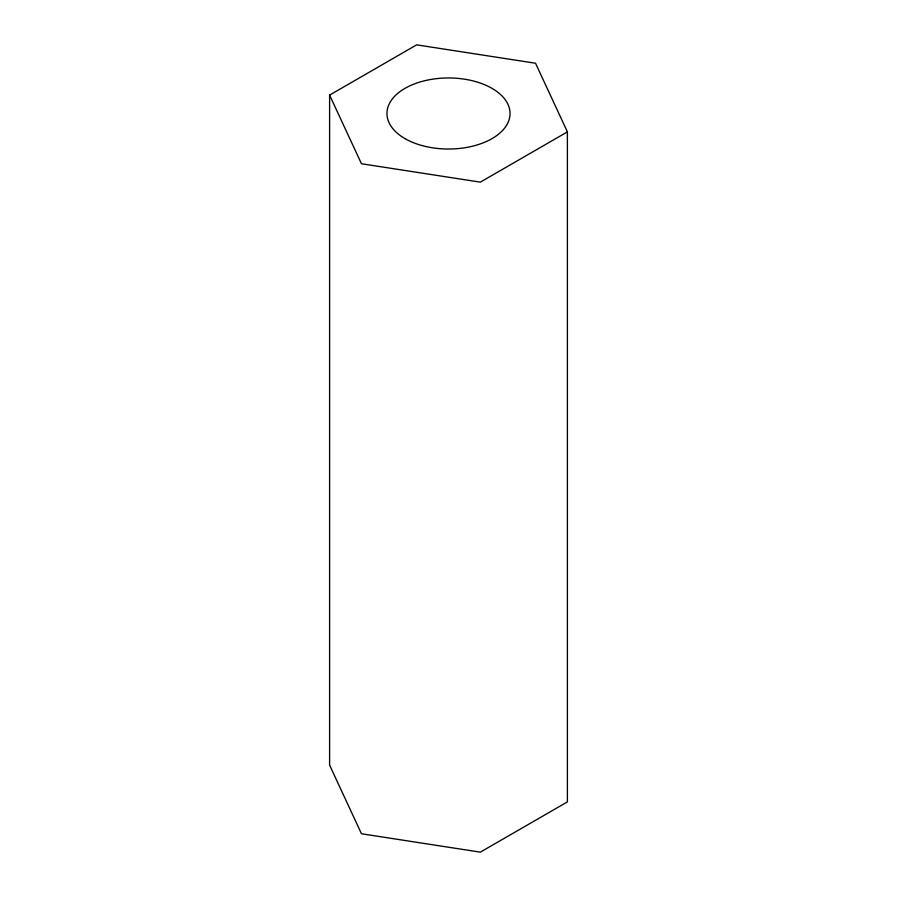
<?xml version="1.0" encoding="UTF-8"?>
<svg xmlns="http://www.w3.org/2000/svg" width="897" height="897" viewBox="0 0 897 897"><rect width="100%" height="100%" fill="white"/><g stroke="black" fill="none" stroke-linecap="round" stroke-linejoin="round"><path stroke-width="1.35" d="M329.603 95.104L416.645 44.85L535.531 63.239L567.397 131.881L567.397 801.896L480.355 852.15L361.469 833.762L329.603 765.119L329.603 95.104L361.469 163.747L480.355 182.136L567.397 131.881M404.984 138.62A61.545 35.532 0 0 0 507.949 122.687A61.545 35.532 0 0 0 432.567 79.171A61.545 35.532 0 0 0 404.984 138.62"/></g></svg>
